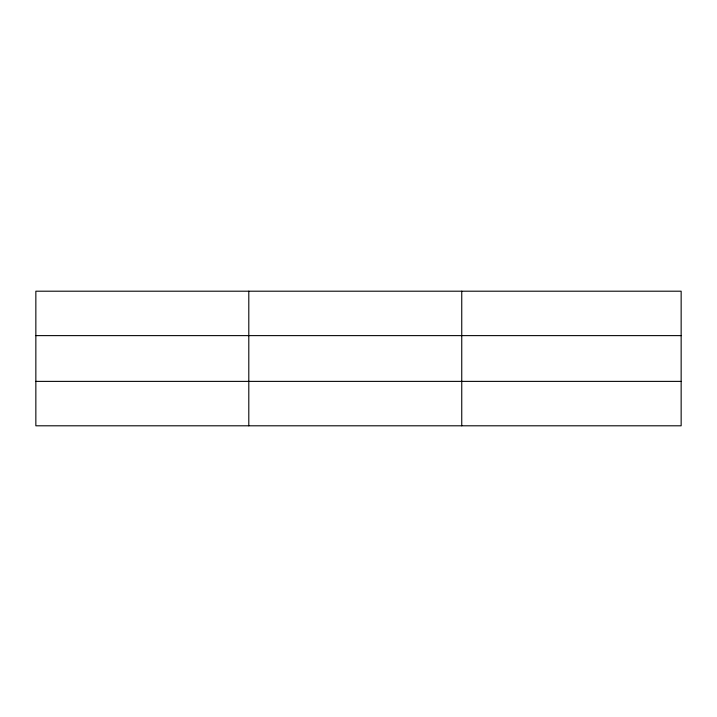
<?xml version="1.0" encoding="UTF-8"?>
<svg xmlns="http://www.w3.org/2000/svg" width="717" height="717" viewBox="0 0 717 717"><rect width="100%" height="100%" fill="white"/><g stroke="black" fill="none" stroke-linecap="round" stroke-linejoin="round"><path stroke-width="1.08" d="M248.799 425.799L248.799 291.201M461.748 425.799L461.748 291.201M681.15 381.381L681.15 425.799L35.85 425.799L35.85 291.201L681.15 291.201L681.15 381.381L35.85 381.381M35.85 335.619L681.15 335.619"/></g></svg>
